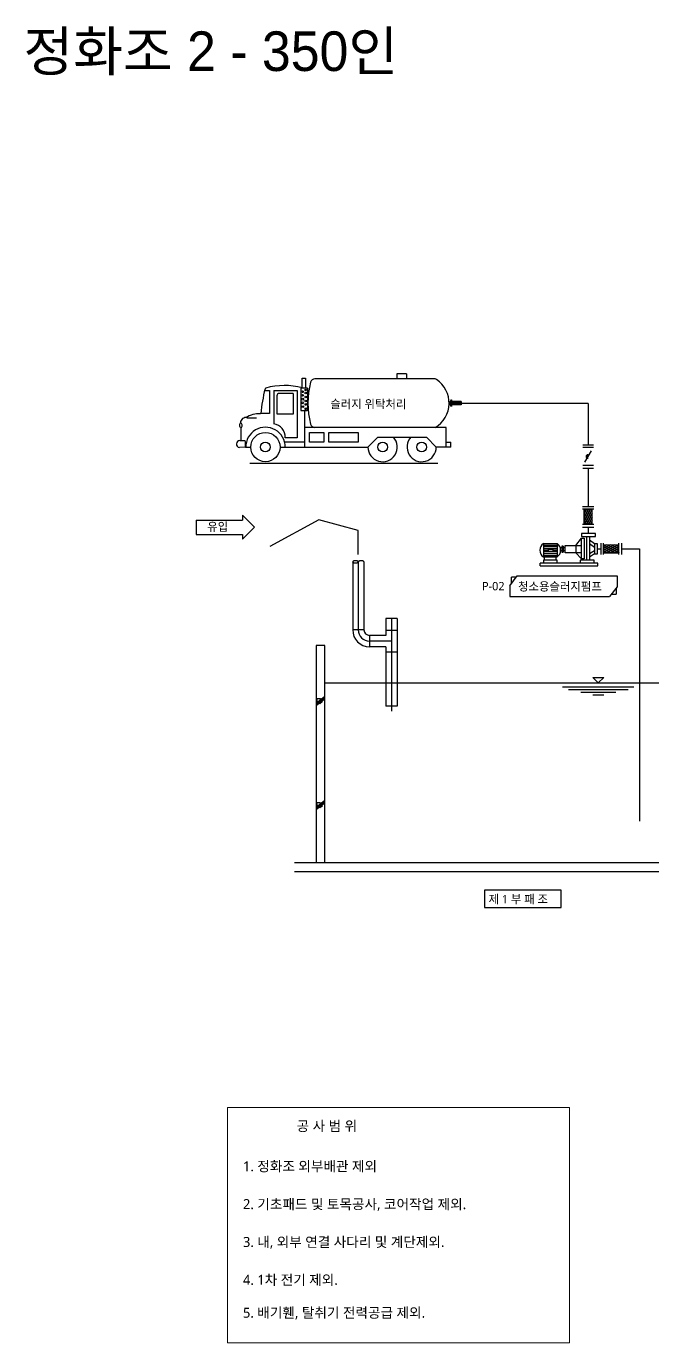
# Model space of a CAD drawing. Header units: millimetres. Extents: x 169673 to 334584, y 156879 to 224061.
# Drawn here: x 169673 to 177577, y 159899 to 176522 of the extents above; entities that cross this region are included whole.
import ezdxf
from ezdxf.enums import TextEntityAlignment as Align

# ---------------------------------------------------------------- set-up
doc = ezdxf.new("R2010")
doc.units = ezdxf.units.MM
doc.header["$LTSCALE"] = 40
doc.header["$MEASUREMENT"] = 0
doc.layers.get('0').update_dxf_attribs({"linetype": 'CONTINUOUS'})
for name, color, linetype in [('A-XXXX-TXT2', 3, 'CONTINUOUS'), ('WL', 5, 'CONTINUOUS'), ('장비', 5, 'CONTINUOUS'), ('해성', 4, 'CONTINUOUS')]:
    doc.layers.add(name, color=color, linetype=linetype)
doc.styles.add('돋움', font='')
doc.styles.add('맑은 고딕', font='malgun.ttf')
doc.styles.get('돋움').set_extended_font_data('Dotum')

msp = doc.modelspace()

# ---------------------------------------------------------------- linework, layer by layer
for p, q in [((173153.6, 171951.8, 0), (173153.6, 172078.7, 0)), ((173153.6, 172078.7, 0), (173194.2, 172078.7, 0)), ((173194.2, 172078.7, 0), (173194.2, 171951.8, 0)), ((174817.5, 172071.6, 0), (173315.2, 172071.6, 0)), ((174472.3, 172133.2, 0), (174349, 172133.2, 0)), ((174349, 172133.2, 0), (174349, 172071.6, 0)), ((174472.3, 172133.2, 0), (174472.3, 172071.6, 0)), ((172682, 171923.6, 0), (172742.8, 171923.6, 0)), ((172742.8, 171923.6, 0), (172742.8, 171633, 0)), ((172796.1, 171923.6, 0), (173090.2, 171923.6, 0)), ((172796.1, 171923.6, 0), (172796.1, 171503.2, 0)), ((173090.2, 171923.6, 0), (173090.2, 171325.5, 0)), ((173219.6, 171951.8, 0), (173135.9, 171951.8, 0)), ((173135.9, 171951.8, 0), (173135.9, 171669.7, 0)), ((173219.6, 171951.8, 0), (173219.6, 171669.7, 0)), ((172834.1, 171859.9, 0), (172834.1, 171630.2, 0)), ((173042, 171886.9, 0), (172863.7, 171886.9, 0)), ((173042, 171886.9, 0), (173042, 171630.2, 0)), ((175159.6, 171763.6, 0), (175013, 171763.6, 0)), ((175159.6, 171762.5, 0), (175013.3, 171762.5, 0)), ((175159.6, 171764.7, 0), (175013.7, 171764.7, 0)), ((175159.6, 171761.5, 0), (175013.9, 171761.5, 0)), ((175159.6, 171765.8, 0), (175014.4, 171765.8, 0)), ((175159.6, 171760.4, 0), (175014.6, 171760.4, 0)), ((175159.6, 171766.9, 0), (175015, 171766.9, 0)), ((175159.6, 171759.3, 0), (175015.3, 171759.3, 0)), ((175159.6, 171768, 0), (175015.7, 171768, 0)), ((175159.6, 171758.2, 0), (175016, 171758.2, 0)), ((175159.6, 171769.1, 0), (175016.4, 171769.1, 0)), ((175159.6, 171757.1, 0), (175016.6, 171757.1, 0)), ((175159.6, 171770.2, 0), (175017.1, 171770.2, 0)), ((175159.6, 171756, 0), (175017.3, 171756, 0)), ((175159.6, 171771.3, 0), (175017.7, 171771.3, 0)), ((175159.6, 171754.9, 0), (175018, 171754.9, 0)), ((175159.6, 171772.4, 0), (175018.4, 171772.4, 0)), ((175159.6, 171753.8, 0), (175018.6, 171753.8, 0)), ((175159.6, 171773.4, 0), (175019.1, 171773.4, 0)), ((175159.6, 171752.7, 0), (175019.3, 171752.7, 0)), ((175159.6, 171774.5, 0), (175019.7, 171774.5, 0)), ((175159.6, 171751.7, 0), (175020, 171751.7, 0)), ((175159.6, 171775.6, 0), (175020.4, 171775.6, 0)), ((175159.6, 171750.6, 0), (175020.7, 171750.6, 0)), ((175159.6, 171776.7, 0), (175021.1, 171776.7, 0)), ((175159.6, 171749.5, 0), (175021.3, 171749.5, 0)), ((175159.6, 171777.8, 0), (175021.8, 171777.8, 0)), ((175159.6, 171748.4, 0), (175022, 171748.4, 0)), ((175159.6, 171778.9, 0), (175022.4, 171778.9, 0)), ((175159.6, 171747.3, 0), (175022.7, 171747.3, 0)), ((175159.6, 171780, 0), (175023.1, 171780, 0)), ((175159.6, 171746.2, 0), (175023.4, 171746.2, 0)), ((175159.6, 171781.1, 0), (175023.8, 171781.1, 0)), ((175159.6, 171745.1, 0), (175024, 171745.1, 0)), ((175159.6, 171782.2, 0), (175024.5, 171782.2, 0)), ((175159.6, 171744, 0), (175024.7, 171744, 0)), ((175159.6, 171783.2, 0), (175025.1, 171783.2, 0)), ((175159.6, 171742.9, 0), (175025.4, 171742.9, 0)), ((175159.6, 171784.3, 0), (175025.8, 171784.3, 0)), ((175159.6, 171741.8, 0), (175026, 171741.8, 0)), ((175159.6, 171785.4, 0), (175026.5, 171785.4, 0)), ((175159.6, 171740.8, 0), (175026.7, 171740.8, 0)), ((175038.9, 171786.5, 0), (175027.1, 171786.5, 0)), ((175038.9, 171739.7, 0), (175027.4, 171739.7, 0)), ((175038.9, 171787.6, 0), (175027.8, 171787.6, 0)), ((175038.9, 171738.6, 0), (175028.1, 171738.6, 0)), ((175038.9, 171788.7, 0), (175028.5, 171788.7, 0)), ((175038.9, 171737.5, 0), (175028.7, 171737.5, 0)), ((175038.9, 171789.8, 0), (175029.2, 171789.8, 0)), ((175038.9, 171736.4, 0), (175029.4, 171736.4, 0)), ((175038.9, 171790.9, 0), (175029.8, 171790.9, 0)), ((175038.9, 171735.3, 0), (175030.1, 171735.3, 0)), ((175038.9, 171792, 0), (175030.5, 171792, 0)), ((175038.9, 171734.2, 0), (175030.8, 171734.2, 0)), ((175038.9, 171793.1, 0), (175031.2, 171793.1, 0)), ((175038.9, 171733.1, 0), (175031.4, 171733.1, 0)), ((175038.9, 171794.1, 0), (175031.9, 171794.1, 0)), ((175038.9, 171732, 0), (175032.1, 171732, 0)), ((175038.9, 171795.2, 0), (175032.5, 171795.2, 0)), ((175038.9, 171731, 0), (175032.8, 171731, 0)), ((175038.9, 171796.3, 0), (175033.2, 171796.3, 0)), ((175038.9, 171729.9, 0), (175033.4, 171729.9, 0)), ((175038.9, 171797.4, 0), (175033.9, 171797.4, 0)), ((175038.9, 171728.8, 0), (175034.1, 171728.8, 0)), ((175038.9, 171798.5, 0), (175034.5, 171798.5, 0)), ((175038.9, 171727.7, 0), (175034.8, 171727.7, 0)), ((175038.9, 171799.6, 0), (175035.2, 171799.6, 0)), ((175038.9, 171726.6, 0), (175035.5, 171726.6, 0)), ((175038.9, 171800.7, 0), (175035.9, 171800.7, 0)), ((175038.9, 171725.5, 0), (175036.1, 171725.5, 0)), ((175038.9, 171801.8, 0), (175036.6, 171801.8, 0)), ((175038.9, 171724.4, 0), (175036.8, 171724.4, 0)), ((175038.9, 171802.9, 0), (175037.2, 171802.9, 0)), ((175038.9, 171723.3, 0), (175037.5, 171723.3, 0)), ((175038.9, 171803.9, 0), (175037.9, 171803.9, 0)), ((175038.9, 171805, 0), (175038.6, 171805, 0)), ((172458.8, 171579.4, 0), (172575.5, 171579.4, 0)), ((172742.8, 171633, 0), (172631.2, 171633, 0)), ((172834.1, 171630.2, 0), (173042.3, 171630.2, 0)), ((173135.9, 171669.7, 0), (173219.6, 171669.7, 0)), ((173182.5, 171672.5, 0), (173182.5, 171208.9, 0)), ((175038.9, 171722.2, 0), (175038.2, 171722.2, 0)), ((175038.9, 171721.1, 0), (175038.8, 171721.1, 0)), ((172380.2, 171452.5, 0), (172380.2, 171291.7, 0)), ((174969.6, 171455.4, 0), (173182.5, 171455.4, 0)), ((173244.1, 171393.7, 0), (173429, 171393.7, 0)), ((173244.1, 171270.5, 0), (173244.1, 171393.7, 0)), ((173429, 171393.7, 0), (173429, 171270.5, 0)), ((173490.6, 171270.5, 0), (173490.6, 171393.7, 0)), ((173490.6, 171393.7, 0), (173860.4, 171393.7, 0)), ((173860.4, 171393.7, 0), (173860.4, 171270.5, 0)), ((174969.6, 171208.9, 0), (174969.6, 171455.4, 0)), ((172365, 171291.7, 0), (172428.4, 171291.7, 0)), ((172428.4, 171291.7, 0), (172436, 171274.7, 0)), ((172436, 171274.7, 0), (172436, 171209.9, 0)), ((173182.5, 171270.5, 0), (172936, 171270.5, 0)), ((173090.2, 171325.5, 0), (172938.1, 171325.5, 0)), ((173429, 171270.5, 0), (173244.1, 171270.5, 0)), ((173860.4, 171270.5, 0), (173490.6, 171270.5, 0)), ((173983.6, 171208.9, 0), (174106.9, 171332.1, 0)), ((174106.9, 171332.1, 0), (174723.1, 171332.1, 0)), ((174723.1, 171332.1, 0), (174846.4, 171208.9, 0)), ((174969.6, 171270.5, 0), (175031.2, 171270.5, 0)), ((175031.2, 171208.9, 0), (175031.2, 171270.5, 0)), ((172436, 171209.9, 0), (172362.4, 171204.2, 0)), ((172438.5, 171209.9, 0), (172501.9, 171209.9, 0)), ((172874.4, 171208.9, 0), (173983.6, 171208.9, 0)), ((174969.6, 171208.9, 0), (174846.4, 171208.9, 0)), ((175031.2, 171208.9, 0), (174969.6, 171208.9, 0)), ((172491.2, 171004.1, 0), (172594.9, 171004.1, 0)), ((172594.9, 171004.1, 0), (173633.3, 171004.1, 0)), ((173633.3, 171004.1, 0), (174249.5, 171004.1, 0)), ((174249.5, 171004.1, 0), (174865.7, 171004.1, 0)), ((171815.9, 170287.1), (171815.9, 170105.4)), ((171815.9, 170287.1), (172399, 170287.1)), ((172399, 170347.4), (172550.2, 170196.3)), ((172399, 170347.4), (172399, 170287.1)), ((173363, 170288.3), (172746.5, 169952.8)), ((171815.9, 170105.4), (172399, 170105.4)), ((172399, 170045.1), (172550.2, 170196.3)), ((172399, 170105.4), (172399, 170045.1)), ((173438.8, 168703.6), (173329.1, 168703.6)), ((173329.1, 168703.6), (173329.1, 165959.7)), ((173438.8, 165959.7), (173438.8, 168703.6)), ((173329.1, 167976.8), (173438.8, 168064.6)), ((173329.1, 167961.3), (173438.8, 168049.1)), ((173329.1, 167945.8), (173438.8, 168033.6)), ((173338.9, 168033.3), (173382.5, 168035.2)), ((173345.5, 167986.8), (173338.9, 168033.3)), ((173378.7, 167966.9), (173345.5, 167986.8)), ((173404.3, 167989.7), (173376.8, 167967.9)), ((173382.5, 168035.2), (173404.3, 167989.7)), ((173428.6, 168010.4), (173420, 168043.6)), ((173329.1, 166662), (173438.8, 166749.8)), ((173329.1, 166646.5), (173438.8, 166734.3)), ((173329.1, 166631), (173438.8, 166718.8)), ((173338.9, 166718.5), (173382.5, 166720.4)), ((173345.5, 166672), (173338.9, 166718.5)), ((173378.7, 166652.1), (173345.5, 166672)), ((173404.3, 166674.9), (173376.8, 166653.1)), ((173382.5, 166720.4), (173404.3, 166674.9)), ((173428.6, 166695.6), (173420, 166728.8)), ((178437.4, 165959.7), (173054.7, 165959.7)), ((173054.7, 165850), (182055.2, 165850))]:
    msp.add_line(p, q)
at = {"ltscale": 0.5}
for p, q in [((173862, 170156.1), (173363, 170288.3)), ((173862, 169850.6), (173862, 170156.1)), ((173790.9, 169759.4), (173790.9, 168901.3)), ((173933.1, 169759.4), (173933.1, 168901.3)), ((173933.1, 168901.3), (173790.9, 168901.3)), ((174209.2, 169045), (174209.2, 168830.2)), ((174351.4, 169045), (174209.2, 169045)), ((174209.2, 168896.4), (174351.4, 168896.4)), ((174351.4, 169045), (174351.4, 167937.8)), ((174209.2, 168830.2), (174004.3, 168830.2)), ((174004.3, 168830.2), (174004.3, 168687.9)), ((174209.2, 168687.9), (174004.3, 168687.9)), ((174209.2, 168687.9), (174209.2, 167937.8)), ((174209.2, 168621.7), (174351.4, 168621.7))]:
    msp.add_line(p, q, dxfattribs=at)
at = {"color": 3}
for p, q in [((175773, 169457.7, 0), (175868, 169581.2, 0)), ((175858, 169568.2, 0), (175797.5, 169568.2, 0)), ((175797.5, 169489.6, 0), (175797.5, 169568.2, 0)), ((175868, 169581.2, 0), (177128.5, 169581.2, 0)), ((177128.5, 169581.2, 0), (177128.5, 169444.4, 0)), ((175773, 169457.7, 0), (175773, 169320.8, 0)), ((177128.5, 169444.4, 0), (177033.5, 169320.8, 0)), ((177117.3, 169429.8, 0), (177117.3, 169349.7, 0)), ((175773, 169320.8, 0), (177033.5, 169320.8, 0)), ((177055.7, 169349.7, 0), (177117.3, 169349.7, 0))]:
    msp.add_line(p, q, dxfattribs=at)
at = {"elevation": 0}
msp.add_lwpolyline([(175159.6, 171740.6), (175038.9, 171740.6), (175038.9, 171721), (175012.8, 171763.3), (175038.9, 171805.6), (175038.9, 171786), (175159.6, 171786), (175159.6, 171740.6)], dxfattribs=at)
at = {"ltscale": 0.5}
for points in [[(173792.8, 169754.9, 0.0966399), (173801.3, 169749.5, 0.0535228), (173811.9, 169746.5, 0.0812123), (173840.9, 169746.5, 0.0535228), (173851.6, 169749.5, 0.0966399), (173860.1, 169754.9, 0.4283903), (173860.1, 169763.9, 0.0966399), (173851.6, 169769.3, 0.0535228), (173840.9, 169772.2, 0.0812122), (173811.9, 169772.2, 0.0535228), (173801.3, 169769.3, 0.0966399), (173792.8, 169763.9, 0.4283902), (173792.8, 169754.9)], [(173933.1, 169759.4, 0.2051779), (173931.2, 169763.9, 0.0966399), (173922.7, 169769.3, 0.0535228), (173912.1, 169772.2, 0.0812122), (173883.1, 169772.2, 0.0535228), (173872.4, 169769.3, 0.0966399), (173863.9, 169763.9, 0.2051779), (173862, 169759.4, 0.2051779)]]:
    msp.add_lwpolyline(points, format="xyb", dxfattribs=at)
msp.add_lwpolyline([(174351.4, 167937.8), (174209.2, 167937.8)], dxfattribs=at)
msp.add_lwpolyline([(175453.9, 165394.1), (176422.3, 165394.1), (176422.3, 165612.2), (175453.9, 165612.2)], close=True)
at = {"linetype": 'Continuous', "lineweight": 15}
msp.add_lwpolyline([(176529.5, 159898.8), (176529.5, 162869.9), (172211, 162869.9), (172211, 159898.8)], close=True, dxfattribs=at)
for centre, radius in [((173159.4, 171906.8, 0), 10.4), ((173198.8, 171930.5, 0), 9.8), ((173199.4, 171891.7, 0), 10.4), ((173160, 171767.4, 0), 11.1), ((173159.4, 171863, 0), 9.69), ((173160.7, 171719.2, 0), 11), ((173161.3, 171814.1, 0), 11), ((173199.4, 171791.1, 0), 11), ((173200.1, 171842.1, 0), 10.4), ((173200.7, 171748, 0), 11), ((173200.7, 171692.6, 0), 10.4), ((172689.5, 171208.9, 0), 184.9), ((172689.5, 171208.9, 0), 61.6), ((174168.5, 171208.9, 0), 61.6), ((174661.5, 171208.9, 0), 61.6)]:
    msp.add_circle(centre, radius)
for centre, radius, start, end in [((173315.2, 172014.6, 0), 57, 90, 165.76643), ((174817.5, 172014.6, 0), 57, 56.04616, 90), ((174648.4, 171763.5, 0), 359.7, 301.07217, 56.04616), ((174787.1, 171417.4, 0), 2167, 165.93837, 174.29556), ((172698.7, 171940.5, 0), 14, 105.55949, 165.93837), ((172931.7, 171103.6, 0), 882.7, 75.3908, 105.55949), ((174305.1, 171763.5, 0), 1078.2, 165.76643, 194.23355), ((172865, 171856.1, 0), 30.8, 90.00001, 180), ((172443, 171514, 0), 67.9, 74.37318, 179.55443), ((172618.6, 171303.7, 0), 326.6, 88.67767, 122.40707), ((172404.6, 171487, 0), 42.3, 134.16592, 234.77314), ((172361, 171482.8, 0), 37.1, 296.63356, 58.89015), ((172690.8, 171209.5, 0), 249.8, 0.08428, 180.56289), ((172770.3, 171337.1, 0), 168.2, 356.06781, 81.18277), ((173315.2, 171512.4, 0), 57, 194.23355, 269.99999), ((172368.2, 171247.8, 0), 44, 94.14799, 262.53009), ((174168.5, 171208.9, 0), 184.9, 180.00002, 42.20996), ((174661.5, 171208.9, 0), 184.9, 136.79351, 0.00001)]:
    msp.add_arc(centre, radius, start, end)
at = {"ltscale": 0.5}
for radius, start in [(213.4, 180), (71.1, 180.00011)]:
    msp.add_arc((174004.3, 168901.3), radius, start, 270, dxfattribs=at)
at = {"layer": 'WL'}
for p, q in [((176763.4, 171760.9, 0), (175160.8, 171760.9, 0)), ((176763.4, 171760.9), (176763.4, 171237.5)), ((176697.7, 171237.5), (176829.1, 171237.5)), ((176829.1, 171204.8), (176697.7, 171204.8)), ((176721.5, 171016.4), (176805.3, 171163.2)), ((176829.1, 170974.8), (176697.7, 170974.8)), ((176697.7, 170942.1), (176829.1, 170942.1)), ((176763.4, 170942.1), (176763.4, 170457.6)), ((176691.5, 170457.6), (176835.3, 170457.6)), ((176835.3, 170424.9), (176691.5, 170424.9)), ((176713.7, 170424.2), (176714.1, 170424.9)), ((176713.7, 170374.6), (176738.9, 170424.9)), ((176713.7, 170325.1), (176763.7, 170424.9)), ((176713.7, 170275.5), (176788.5, 170424.9)), ((176713.7, 170231.1), (176713.7, 170424.9)), ((176713.7, 170424.6), (176810.5, 170231.1)), ((176716.3, 170231.1), (176813.1, 170424.6)), ((176738.3, 170424.9), (176813.1, 170275.5)), ((176763.1, 170424.9), (176813.1, 170325.1)), ((176787.9, 170424.9), (176813.1, 170374.6)), ((176812.7, 170424.9), (176813.1, 170424.2)), ((176813.1, 170231.1), (176813.1, 170424.9)), ((176835.3, 170231.1), (176691.5, 170231.1)), ((176713.7, 170375), (176785.7, 170231.1)), ((176713.7, 170325.4), (176760.9, 170231.1)), ((176713.7, 170275.8), (176736.1, 170231.1)), ((176741.1, 170231.1), (176813.1, 170375)), ((176765.9, 170231.1), (176813.1, 170325.4)), ((176790.7, 170231.1), (176813.1, 170275.8)), ((176691.5, 170198.4), (176835.3, 170198.4)), ((176763.4, 170198.4), (176763.4, 170116.4)), ((176923.2, 169997, 0), (176923.2, 169853.3, 0)), ((176955.9, 169853.3, 0), (176955.9, 169997, 0)), ((177000.6, 169974.9, 0), (176955.9, 169952.5, 0)), ((177050.2, 169974.9, 0), (176955.9, 169927.7, 0)), ((177099.8, 169974.9, 0), (176955.9, 169902.9, 0)), ((177149.4, 169974.9, 0), (176955.9, 169878.1, 0)), ((176955.9, 169974.9, 0), (177149.7, 169974.9, 0)), ((176955.9, 169972.2, 0), (177149.4, 169875.5, 0)), ((176955.9, 169947.4, 0), (177099.8, 169875.5, 0)), ((176955.9, 169922.6, 0), (177050.2, 169875.5, 0)), ((176955.9, 169897.9, 0), (177000.6, 169875.5, 0)), ((177000.3, 169974.9, 0), (177149.7, 169900.1, 0)), ((177149.7, 169950.2, 0), (177000.3, 169875.5, 0)), ((177049.9, 169974.9, 0), (177149.7, 169924.9, 0)), ((177149.7, 169925.4, 0), (177049.9, 169875.5, 0)), ((177099.5, 169974.9, 0), (177149.7, 169949.7, 0)), ((177149.7, 169900.6, 0), (177099.5, 169875.5, 0)), ((177149, 169974.9, 0), (177149.7, 169974.5, 0)), ((177149.7, 169853.3, 0), (177149.7, 169997, 0)), ((177182.5, 169997, 0), (177182.5, 169853.3, 0)), ((176955.9, 169875.5, 0), (177149.7, 169875.5, 0)), ((177149.7, 169875.8, 0), (177149, 169875.5, 0))]:
    msp.add_line(p, q, dxfattribs=at)
at = {"layer": 'WL', "color": 5}
for p, q in [((176822.2, 168300.7), (176958.8, 168300.7)), ((176822.2, 168300.7), (176890.5, 168232.4)), ((176958.8, 168300.7), (176890.5, 168232.4)), ((181671.1, 168229.6), (173438.8, 168229.6)), ((176439.7, 168181.2), (177341.2, 168181.2)), ((176514.9, 168147.1), (177266.1, 168147.1)), ((176668.5, 168112.9), (177112.4, 168112.9)), ((176822.2, 168078.8), (176958.8, 168078.8))]:
    msp.add_line(p, q, dxfattribs=at)
at = {"layer": 'WL', "const_width": 31.2}
msp.add_lwpolyline([(176763.4, 171072.6, -1), (176763.4, 171107, -1)], format="xyb", dxfattribs=at)
at = {"layer": 'WL', "elevation": 0}
for points in [[(176880.6, 169925.2), (176923.2, 169925.2)], [(177182.5, 169925.2), (177412.7, 169925.2), (177412.7, 166486)]]:
    msp.add_lwpolyline(points, dxfattribs=at)
at = {"layer": '장비'}
for p, q in [((176606.5, 169964), (176677.3, 170059.9)), ((176677.3, 169799.6), (176677.3, 170059.9)), ((176677.3, 170059.9), (176711.8, 170059.9)), ((176854, 170116.4), (176677.9, 170116.4)), ((176677.9, 170116.4), (176677.9, 170080.1)), ((176677.9, 170080.1), (176854, 170080.1)), ((176711.8, 170059.9), (176711.8, 169799.6)), ((176740.8, 170080.1), (176740.8, 169786.3)), ((176778.9, 170080.1), (176778.9, 169786.3)), ((176854, 170080.1), (176854, 170116.4)), ((176199.8, 169991.4), (176199.8, 169821.2)), ((176199.8, 169991.4), (176369.9, 169991.4)), ((176199.8, 169970.8), (176369.9, 169970.8)), ((176370.9, 169948.8), (176199.8, 169948.8)), ((176369.9, 169926), (176199.8, 169926)), ((176199.8, 169906.3), (176261.4, 169906.3)), ((176261.4, 169920.5), (176317.5, 169920.5)), ((176261.4, 169891.3), (176261.4, 169920.5)), ((176317.5, 169920.5), (176317.5, 169891.3)), ((176317.5, 169906.3), (176370, 169906.3)), ((176369.9, 169991.7), (176369.9, 169821.2)), ((176416.3, 169936.3), (176410, 169936.1)), ((176432.2, 169936.3), (176416.3, 169936.3)), ((176432.2, 169899.5), (176416.3, 169899.5)), ((176432.2, 169956.1), (176432.2, 169879.8)), ((176448.6, 169956.1), (176432.2, 169956.1)), ((176448.6, 169956.1), (176448.6, 169879.8)), ((176472.2, 169936.4), (176448.6, 169936.4)), ((176472.2, 169899.5), (176448.6, 169899.5)), ((176472.2, 169964), (176677.3, 169964)), ((176472.2, 169873.3), (176472.2, 169964)), ((176606.5, 169964), (176606.5, 169873.3)), ((176844.3, 169988.9), (176778.9, 170034.8)), ((176842.5, 169939), (176778.9, 169985.7)), ((176842.5, 169899.5), (176778.9, 169859)), ((176844.3, 169988.9), (176844.3, 169861.4)), ((176880.6, 169988.9), (176844.3, 169988.9)), ((176880.6, 169861.4), (176880.6, 169988.9)), ((173862, 169759.4), (173862, 168901.3)), ((176884.2, 169744.6), (176157.5, 169744.6)), ((176157.5, 169707.8), (176157.5, 169744.6)), ((176373.2, 169780.5), (176197.2, 169780.5)), ((176197.2, 169780.5), (176197.2, 169744.2)), ((176369.9, 169884.7), (176199.8, 169884.7)), ((176369.9, 169862.6), (176199.8, 169862.6)), ((176199.8, 169841.8), (176369.9, 169841.8)), ((176199.8, 169821.2), (176369.9, 169821.2)), ((176211.1, 169780.5), (176211.1, 169821.2)), ((176317.5, 169891.3), (176261.4, 169891.3)), ((176359.3, 169780.5), (176359.3, 169821.2)), ((176373.2, 169744.2), (176373.2, 169780.5)), ((176432.2, 169879.8), (176448.6, 169879.8)), ((176677.3, 169873.3), (176472.2, 169873.3)), ((176606.5, 169873.3), (176677.3, 169799.6)), ((176839.7, 169780.5), (176663.6, 169780.5)), ((176663.6, 169780.5), (176663.6, 169744.6)), ((176711.8, 169799.6), (176677.3, 169799.6)), ((176740.8, 169786.3), (176778.9, 169786.3)), ((176844.3, 169861.4), (176778.9, 169817.6)), ((176839.7, 169744.6), (176839.7, 169780.5)), ((176844.3, 169861.4), (176880.6, 169861.4)), ((176884.2, 169707.8), (176884.2, 169744.6)), ((176157.5, 169707.8), (176884.2, 169707.8)), ((174280.3, 169045), (174280.3, 167873.6)), ((174280.3, 168759), (174004.3, 168759))]:
    msp.add_line(p, q, dxfattribs=at)
for centre, radius, start, end in [((176252.6, 169906.3), 100.1, 121.81054, 238.18946), ((176313.1, 169906.5), 102.4, 303.66816, 56.33184), ((174004.3, 168901.3), 142.3, 180.00003, 270)]:
    msp.add_arc(centre, radius, start, end, dxfattribs=at)

# ---------------------------------------------------------------- texts
at = {"layer": 'A-XXXX-TXT2', "style": '맑은 고딕'}
for s, height, p in [('슬러지 위탁처리', 105.26, (173508.2, 171699.3, 0)), ('유입', 105.26, (171955.8, 170149.6)), ('P-02', 105.26, (175423.8, 169400.1, 0)), ('청소용슬러지펌프', 105.26, (175878.2, 169395.5, 0)), ('제 1 부 패 조', 105.26, (175506.5, 165446.7)), ('공 사 범 위', 126.31, (173084, 162571.3)), ('1. 정화조 외부배관 제외', 126.309, (172405.9, 162063.4)), ('2. 기초패드 및 토목공사, 코어작업 제외.', 126.309, (172405.9, 161585.4)), ('3. 내, 외부 연결 사다리 및 계단제외.', 126.309, (172405.9, 161107.4)), ('4. 1차 전기 제외.', 126.309, (172405.9, 160629.4)), ('5. 배기휀, 탈취기 전력공급 제외.', 126.309, (172405.9, 160214))]:
    msp.add_text(s, height=height, dxfattribs=at).set_placement(p)
at = {"layer": '해성', "color": 2, "style": '돋움'}
msp.add_text('정화조 2 - 350인', height=500, dxfattribs=at).set_placement((172000.3, 175958.5), align=Align.CENTER)

doc.saveas('drawing.dxf')
